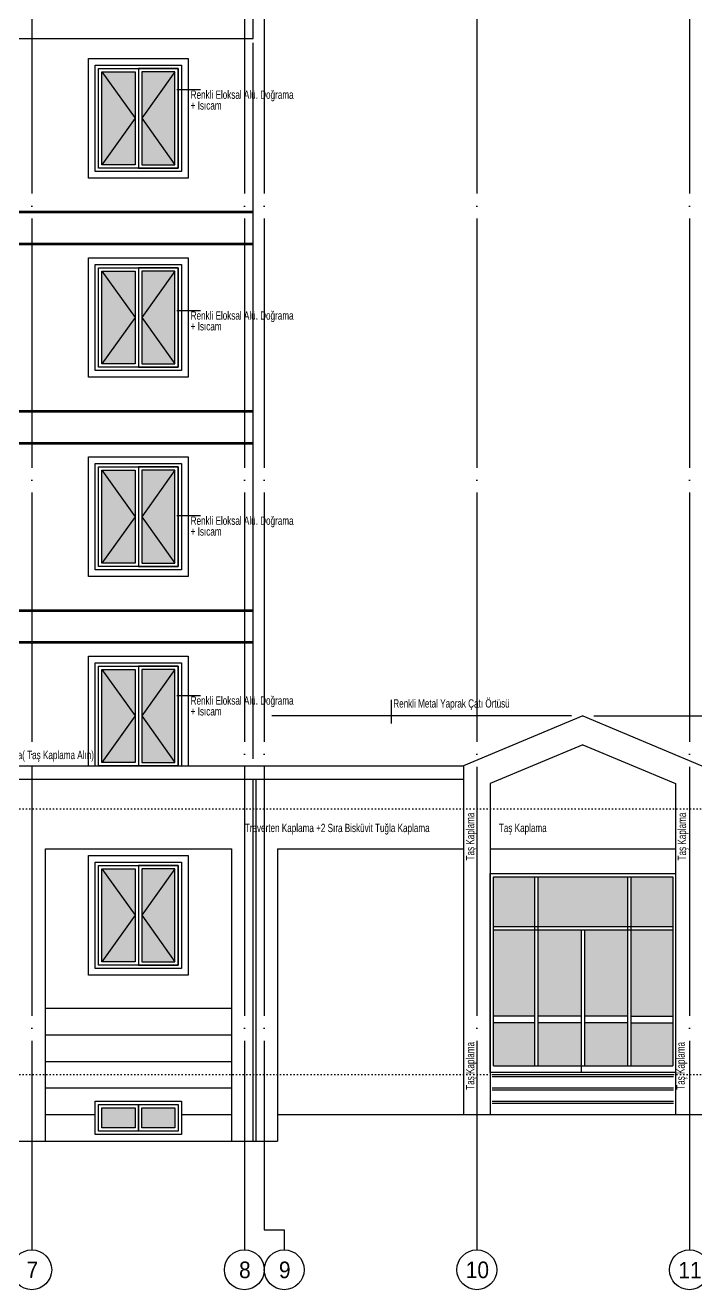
# Model space of a CAD drawing. Extents: x 460786 to 545292, y 30998 to 41694.
# Drawn here: x 538245 to 539254, y 38244 to 40148 of the extents above; entities that cross this region are included whole.
import ezdxf
from ezdxf.enums import TextEntityAlignment as Align

# ---------------------------------------------------------------- set-up
doc = ezdxf.new("R2010")
doc.units = 0
doc.header["$LTSCALE"] = 50
doc.header["$MEASUREMENT"] = 0
doc.linetypes.add('DASHDOT', pattern=[5.5, 5, -0.25, 0, -0.25])
doc.linetypes.add('DASHED', pattern=[0.1, 0, -0.1])
doc.layers.get('0').update_dxf_attribs({"linetype": 'CONTINUOUS'})
for name, color, linetype in [('A-Aks Balonu', 2, 'CONTINUOUS'), ('A-Aks Dikey', 12, 'DASHDOT'), ('A-Betonarme', 6, 'CONTINUOUS'), ('A-Cam', 160, 'CONTINUOUS'), ('A-Dash', 9, 'DASHED'), ('A-Gör 2', 40, 'CONTINUOUS'), ('A-Gör 3', 25, 'CONTINUOUS'), ('A-Gör 4', 75, 'CONTINUOUS'), ('A-Solid', 254, 'CONTINUOUS'), ('A-Yazı 1', 200, 'CONTINUOUS'), ('A-Yazı 2', 205, 'CONTINUOUS')]:
    doc.layers.add(name, color=color, linetype=linetype)
doc.styles.add('blkan', font='arial.ttf', dxfattribs={"width": 0.9, "height": 12.5})
doc.styles.get("Standard").update_dxf_attribs({"font": 'arial.ttf', "width": 0.9})

# ---------------------------------------------------------------- blocks, each defined once
blk = doc.blocks.new('aks')
blk.add_circle((-0.8, 38.6), 60)
at = {"width": 0.9}
blk.add_attdef('AKSNO', text='', height=50, dxfattribs=at).set_placement((-0.8, 38.6), align=Align.MIDDLE_CENTER)

msp = doc.modelspace()

# ---------------------------------------------------------------- hatches: boundary and pattern name
at = {"layer": 'A-Solid'}
h = msp.add_hatch(color=256, dxfattribs=at)
h.dxf.hatch_style = 1
h.paths.add_polyline_path([(538360.17, 39938.33), (538410.17, 39938.33), (538410.17, 40078.33), (538360.17, 40078.33)])
h.paths.add_polyline_path([(538420.17, 39938.33), (538470.17, 39938.33), (538470.17, 40078.33), (538420.17, 40078.33)])
h = msp.add_hatch(color=256, dxfattribs=at)
h.dxf.hatch_style = 1
h.paths.add_polyline_path([(538360.17, 39638.33), (538410.17, 39638.33), (538410.17, 39778.33), (538360.17, 39778.33)])
h.paths.add_polyline_path([(538420.17, 39638.33), (538470.17, 39638.33), (538470.17, 39778.33), (538420.17, 39778.33)])
h = msp.add_hatch(color=256, dxfattribs=at)
h.dxf.hatch_style = 1
h.paths.add_polyline_path([(538360.17, 39338.33), (538410.17, 39338.33), (538410.17, 39478.33), (538360.17, 39478.33)])
h.paths.add_polyline_path([(538420.17, 39338.33), (538470.17, 39338.33), (538470.17, 39478.33), (538420.17, 39478.33)])
h = msp.add_hatch(color=256, dxfattribs=at)
h.dxf.hatch_style = 1
h.paths.add_polyline_path([(538360.17, 39038.33), (538410.17, 39038.33), (538410.17, 39178.33), (538360.17, 39178.33)])
h.paths.add_polyline_path([(538420.17, 39038.33), (538470.17, 39038.33), (538470.17, 39178.33), (538420.17, 39178.33)])
h = msp.add_hatch(color=256, dxfattribs=at)
h.dxf.hatch_style = 1
h.paths.add_polyline_path([(538360.17, 38738.33), (538410.17, 38738.33), (538410.17, 38878.33), (538360.17, 38878.33)])
h.paths.add_polyline_path([(538420.17, 38738.33), (538470.17, 38738.33), (538470.17, 38878.33), (538420.17, 38878.33)])
h = msp.add_hatch(color=256, dxfattribs=at)
h.dxf.hatch_style = 1
h.paths.add_polyline_path([(539012.17, 38646.33), (538949.67, 38646.33), (538949.67, 38581.33), (539012.17, 38581.33)])
h.paths.add_polyline_path([(539082.17, 38646.33), (539017.17, 38646.33), (539017.17, 38581.33), (539082.17, 38581.33)])
h.paths.add_polyline_path([(539152.17, 38646.33), (539087.17, 38646.33), (539087.17, 38581.33), (539152.17, 38581.33)])
h.paths.add_polyline_path([(539219.67, 38646.33), (539157.17, 38646.33), (539157.17, 38581.33), (539219.67, 38581.33)])
h.paths.add_polyline_path([(539219.67, 38786.33), (539157.17, 38786.33), (539157.17, 38656.33), (539219.67, 38656.33)])
h.paths.add_polyline_path([(539152.17, 38786.33), (539087.17, 38786.33), (539087.17, 38656.33), (539152.17, 38656.33)])
h.paths.add_polyline_path([(539082.17, 38786.33), (539017.17, 38786.33), (539017.17, 38656.33), (539082.17, 38656.33)])
h.paths.add_polyline_path([(539012.17, 38786.33), (538949.67, 38786.33), (538949.67, 38656.33), (539012.17, 38656.33)])
h.paths.add_polyline_path([(539012.17, 38866.33), (538949.67, 38866.33), (538949.67, 38791.33), (539012.17, 38791.33)])
h.paths.add_polyline_path([(539152.17, 38866.33), (539017.17, 38866.33), (539017.17, 38791.33), (539152.17, 38791.33)])
h.paths.add_polyline_path([(539219.67, 38866.33), (539157.17, 38866.33), (539157.17, 38791.33), (539219.67, 38791.33)])
h = msp.add_hatch(color=256, dxfattribs=at)
h.dxf.hatch_style = 1
h.paths.add_polyline_path([(538410.17, 38518.33), (538360.17, 38518.33), (538360.17, 38488.33), (538410.17, 38488.33)])
h.paths.add_polyline_path([(538470.17, 38518.33), (538420.17, 38518.33), (538420.17, 38488.33), (538470.17, 38488.33)])

# ---------------------------------------------------------------- linework, layer by layer
at = {"layer": 'A-Aks Dikey', "ltscale": 1.5}
for p, q in [((538254.67, 40682.38), (538254.67, 38304.48)), ((538574.67, 40682.38), (538574.67, 38304.48)), ((538574.67, 40682.38), (538574.67, 38304.48)), ((538604.67, 40682.38), (538604.67, 38334.48)), ((538604.67, 40682.38), (538604.67, 38334.48)), ((538924.67, 40682.38), (538924.67, 38304.48)), ((539244.67, 40682.38), (539244.67, 38304.48)), ((538604.67, 38334.48), (538634.67, 38334.48)), ((538604.67, 38334.48), (538634.67, 38334.48)), ((538634.67, 38334.48), (538634.67, 38304.48)), ((538634.67, 38334.48), (538634.67, 38304.48))]:
    msp.add_line(p, q, dxfattribs=at)
at = {"layer": 'A-Betonarme'}
for p, q in [((538624.67, 38508.33), (539545.31, 38508.33)), ((538624.67, 38508.33), (538624.67, 38468.33)), ((536120.16, 38468.33), (538624.67, 38468.33))]:
    msp.add_line(p, q, dxfattribs=at)
at = {"layer": 'A-Cam'}
for p, q in [((538360.17, 40078.33), (538410.17, 40008.33)), ((538415.17, 40083.33), (538415.17, 39933.33)), ((538470.17, 40078.33), (538420.17, 40008.33)), ((538410.17, 40008.33), (538360.17, 39938.33)), ((538420.17, 40008.33), (538470.17, 39938.33)), ((538360.17, 39778.33), (538410.17, 39708.33)), ((538415.17, 39783.33), (538415.17, 39633.33)), ((538470.17, 39778.33), (538420.17, 39708.33)), ((538410.17, 39708.33), (538360.17, 39638.33)), ((538420.17, 39708.33), (538470.17, 39638.33)), ((538360.17, 39478.33), (538410.17, 39408.33)), ((538415.17, 39483.33), (538415.17, 39333.33)), ((538470.17, 39478.33), (538420.17, 39408.33)), ((538410.17, 39408.33), (538360.17, 39338.33)), ((538420.17, 39408.33), (538470.17, 39338.33)), ((538415.17, 39183.33), (538415.17, 39033.33)), ((538360.17, 39178.33), (538410.17, 39108.33)), ((538470.17, 39178.33), (538420.17, 39108.33)), ((538410.17, 39108.33), (538360.17, 39038.33)), ((538420.17, 39108.33), (538470.17, 39038.33)), ((538360.17, 38878.33), (538410.17, 38808.33)), ((538415.17, 38883.33), (538415.17, 38733.33)), ((538470.17, 38878.33), (538420.17, 38808.33)), ((538944.67, 38871.33), (539223.54, 38871.33)), ((538949.67, 38866.33), (539219.67, 38866.33)), ((539012.17, 38581.33), (539012.17, 38866.33)), ((539017.17, 38581.33), (539017.17, 38866.33)), ((539152.17, 38581.33), (539152.17, 38866.33)), ((539157.17, 38581.33), (539157.17, 38866.33)), ((538410.17, 38808.33), (538360.17, 38738.33)), ((538420.17, 38808.33), (538470.17, 38738.33)), ((538949.67, 38791.33), (539219.67, 38791.33)), ((538949.67, 38786.33), (539219.67, 38786.33)), ((539082.17, 38571.33), (539082.17, 38786.33)), ((539087.17, 38581.33), (539087.17, 38786.33)), ((539012.17, 38656.33), (538949.67, 38656.33)), ((539082.17, 38656.33), (539017.17, 38656.33)), ((539152.17, 38656.33), (539087.17, 38656.33)), ((539157.17, 38656.33), (539219.67, 38656.33)), ((539012.17, 38646.33), (538949.67, 38646.33)), ((539082.17, 38646.33), (539017.17, 38646.33)), ((539152.17, 38646.33), (539087.17, 38646.33)), ((539157.17, 38646.33), (539219.67, 38646.33)), ((538949.67, 38581.33), (539219.67, 38581.33))]:
    msp.add_line(p, q, dxfattribs=at)
for points in [[(538355.17, 40083.33), (538415.17, 40083.33), (538415.17, 39933.33), (538355.17, 39933.33)], [(538360.17, 40078.33), (538410.17, 40078.33), (538410.17, 39938.33), (538360.17, 39938.33)], [(538415.17, 39933.33), (538475.17, 39933.33), (538475.17, 40083.33), (538415.17, 40083.33)], [(538420.17, 39938.33), (538470.17, 39938.33), (538470.17, 40078.33), (538420.17, 40078.33)], [(538355.17, 39783.33), (538415.17, 39783.33), (538415.17, 39633.33), (538355.17, 39633.33)], [(538360.17, 39778.33), (538410.17, 39778.33), (538410.17, 39638.33), (538360.17, 39638.33)], [(538415.17, 39633.33), (538475.17, 39633.33), (538475.17, 39783.33), (538415.17, 39783.33)], [(538420.17, 39638.33), (538470.17, 39638.33), (538470.17, 39778.33), (538420.17, 39778.33)], [(538355.17, 39483.33), (538415.17, 39483.33), (538415.17, 39333.33), (538355.17, 39333.33)], [(538360.17, 39478.33), (538410.17, 39478.33), (538410.17, 39338.33), (538360.17, 39338.33)], [(538415.17, 39333.33), (538475.17, 39333.33), (538475.17, 39483.33), (538415.17, 39483.33)], [(538420.17, 39338.33), (538470.17, 39338.33), (538470.17, 39478.33), (538420.17, 39478.33)], [(538355.17, 39183.33), (538415.17, 39183.33), (538415.17, 39033.33), (538355.17, 39033.33)], [(538415.17, 39033.33), (538475.17, 39033.33), (538475.17, 39183.33), (538415.17, 39183.33)], [(538360.17, 39178.33), (538410.17, 39178.33), (538410.17, 39038.33), (538360.17, 39038.33)], [(538420.17, 39038.33), (538470.17, 39038.33), (538470.17, 39178.33), (538420.17, 39178.33)], [(538355.17, 38883.33), (538415.17, 38883.33), (538415.17, 38733.33), (538355.17, 38733.33)], [(538360.17, 38878.33), (538410.17, 38878.33), (538410.17, 38738.33), (538360.17, 38738.33)], [(538415.17, 38733.33), (538475.17, 38733.33), (538475.17, 38883.33), (538415.17, 38883.33)], [(538420.17, 38738.33), (538470.17, 38738.33), (538470.17, 38878.33), (538420.17, 38878.33)]]:
    msp.add_lwpolyline(points, close=True, dxfattribs=at)
for points in [[(539223.54, 38571.33), (538944.67, 38571.33), (538944.67, 38871.33), (539223.54, 38871.33)], [(538949.67, 38581.33), (538949.67, 38866.33), (539219.67, 38866.33), (539219.67, 38581.33)], [(538415.17, 38483.33), (538355.17, 38483.33), (538355.17, 38523.33), (538415.17, 38523.33), (538415.17, 38483.33)], [(538415.17, 38523.33), (538475.17, 38523.33), (538475.17, 38483.33), (538415.17, 38483.33), (538415.17, 38523.33)]]:
    msp.add_lwpolyline(points, dxfattribs=at)
at = {"layer": 'A-Dash'}
for p, q in [((536385.17, 39868.33), (538588.17, 39868.33)), ((538010.17, 39868.33), (538588.17, 39868.33)), ((536385.17, 39568.33), (538588.17, 39568.33)), ((538010.17, 39568.33), (538588.17, 39568.33)), ((536385.17, 39268.33), (538588.17, 39268.33)), ((538010.17, 39268.33), (538588.17, 39268.33)), ((536385.17, 38968.33), (544820.85, 38968.33)), ((536385.17, 38568.33), (539541.51, 38568.33))]:
    msp.add_line(p, q, dxfattribs=at)
at = {"layer": 'A-Gör 2'}
for p, q in [((538588.17, 40128.33), (538588.17, 40358.33)), ((537308.17, 40128.33), (538588.17, 40128.33)), ((538588.17, 39044.02), (538588.17, 40121.66)), ((539084.1, 39108.33), (538904.67, 39033.33)), ((539084.1, 39108.33), (539263.54, 39033.33)), ((539084.1, 39064.98), (538944.67, 39006.7)), ((539084.1, 39064.98), (539223.54, 39006.7)), ((537575.17, 39033.33), (538904.67, 39033.33)), ((538904.67, 39033.33), (538904.67, 38508.33)), ((537575.17, 39013.33), (538904.67, 39013.33)), ((538588.17, 38468.33), (538588.17, 39013.33)), ((538592.67, 38468.33), (538592.67, 39013.33)), ((538944.67, 39006.7), (538944.67, 38508.33)), ((539223.54, 39006.7), (539223.54, 38508.33)), ((538275.17, 38468.33), (538275.17, 38908.33)), ((538275.17, 38908.33), (538555.67, 38908.33)), ((538555.67, 38468.33), (538555.67, 38908.33)), ((538624.67, 38908.33), (538904.67, 38908.33)), ((538624.67, 38908.33), (538624.67, 38468.33)), ((538944.67, 38908.33), (539223.54, 38908.33))]:
    msp.add_line(p, q, dxfattribs=at)
for points in [[(538340.17, 40098.33), (538490.17, 40098.33), (538490.17, 39918.33), (538340.17, 39918.33)], [(538350.17, 40088.33), (538480.17, 40088.33), (538480.17, 39928.33), (538350.17, 39928.33)], [(538340.17, 39798.33), (538490.17, 39798.33), (538490.17, 39618.33), (538340.17, 39618.33)], [(538350.17, 39788.33), (538480.17, 39788.33), (538480.17, 39628.33), (538350.17, 39628.33)], [(538340.17, 39498.33), (538490.17, 39498.33), (538490.17, 39318.33), (538340.17, 39318.33)], [(538350.17, 39488.33), (538480.17, 39488.33), (538480.17, 39328.33), (538350.17, 39328.33)], [(538340.17, 38898.33), (538490.17, 38898.33), (538490.17, 38718.33), (538340.17, 38718.33)], [(538350.17, 38888.33), (538480.17, 38888.33), (538480.17, 38728.33), (538350.17, 38728.33)], [(538350.17, 38528.33), (538480.17, 38528.33), (538480.17, 38478.33), (538350.17, 38478.33)]]:
    msp.add_lwpolyline(points, close=True, dxfattribs=at)
for points in [[(538340.17, 39033.33), (538340.17, 39198.33), (538490.17, 39198.33), (538490.17, 39033.33)], [(538350.17, 39033.33), (538350.17, 39188.33), (538480.17, 39188.33), (538480.17, 39033.33)]]:
    msp.add_lwpolyline(points, dxfattribs=at)
at = {"layer": 'A-Gör 3'}
for p, q in [((538947.51, 38568.33), (539220.5, 38568.33)), ((538947.51, 38565.33), (539220.5, 38565.33)), ((538947.51, 38548.33), (539220.5, 38548.33)), ((538947.51, 38545.33), (539220.5, 38545.33)), ((538947.51, 38528.33), (539220.5, 38528.33)), ((538947.51, 38525.33), (539220.5, 38525.33))]:
    msp.add_line(p, q, dxfattribs=at)
for points in [[(538410.17, 38488.33), (538360.17, 38488.33), (538360.17, 38518.33), (538410.17, 38518.33)], [(538420.17, 38518.33), (538470.17, 38518.33), (538470.17, 38488.33), (538420.17, 38488.33)]]:
    msp.add_lwpolyline(points, close=True, dxfattribs=at)
at = {"layer": 'A-Gör 4'}
for p, q in [((537308.17, 39868.33), (538588.17, 39868.33)), ((537308.17, 39868.33), (538588.17, 39868.33)), ((537308.17, 39866.33), (538588.17, 39866.33)), ((537308.17, 39820.33), (538588.17, 39820.33)), ((537308.17, 39818.33), (538588.17, 39818.33)), ((537308.17, 39568.33), (538588.17, 39568.33)), ((537308.17, 39568.33), (538588.17, 39568.33)), ((537308.17, 39566.33), (538588.17, 39566.33)), ((537308.17, 39520.33), (538588.17, 39520.33)), ((537308.17, 39518.33), (538588.17, 39518.33)), ((537308.17, 39268.33), (538588.17, 39268.33)), ((537308.17, 39268.33), (538588.17, 39268.33)), ((537308.17, 39266.33), (538588.17, 39266.33)), ((537308.17, 39220.33), (538588.17, 39220.33)), ((537308.17, 39218.33), (538588.17, 39218.33)), ((539067.25, 39108.33), (538616.24, 39108.33)), ((539100.96, 39108.33), (539564.67, 39108.33)), ((538275.17, 38668.33), (538555.67, 38668.33)), ((538275.17, 38628.33), (538555.67, 38628.33)), ((538275.17, 38588.33), (538555.67, 38588.33)), ((538275.17, 38548.33), (538555.67, 38548.33)), ((538275.17, 38508.33), (538350.17, 38508.33)), ((538480.17, 38508.33), (538555.67, 38508.33))]:
    msp.add_line(p, q, dxfattribs=at)
at = {"layer": 'A-Solid'}
for points in [[(538355.17, 40083.33), (538475.17, 40083.33), (538475.17, 39933.33), (538355.17, 39933.33)], [(538355.17, 39783.33), (538475.17, 39783.33), (538475.17, 39633.33), (538355.17, 39633.33)], [(538355.17, 39483.33), (538475.17, 39483.33), (538475.17, 39333.33), (538355.17, 39333.33)], [(538355.17, 39183.33), (538475.17, 39183.33), (538475.17, 39033.33), (538355.17, 39033.33)], [(538355.17, 38883.33), (538475.17, 38883.33), (538475.17, 38733.33), (538355.17, 38733.33)]]:
    msp.add_lwpolyline(points, close=True, dxfattribs=at)
at = {"layer": 'A-Yazı 2'}
for p, q in [((538508.75, 40051.11), (538472.87, 40051.11)), ((538508.75, 39718.6), (538472.87, 39718.6)), ((538508.75, 39409.67), (538472.87, 39409.67)), ((538508.75, 39138.84), (538472.87, 39138.84)), ((538795.76, 39132.71), (538795.76, 39096.83))]:
    msp.add_line(p, q, dxfattribs=at)

# ---------------------------------------------------------------- block references
at = {"layer": 'A-Aks Balonu'}
ref = msp.add_blockref('aks', (538254.26, 38293.79), dxfattribs=dict(at, xscale=0.5, yscale=0.5, zscale=0.5, rotation=180))
ref.add_attrib('AKSNO', '7', dxfattribs={"layer": '0', "height": 25, "width": 0.9}).set_placement((538255.47, 38274.37), align=Align.MIDDLE_CENTER)
ref = msp.add_blockref('aks', (538574.26, 38293.79), dxfattribs=dict(at, xscale=0.5, yscale=0.5, zscale=0.5, rotation=180))
ref.add_attrib('AKSNO', '8', dxfattribs={"layer": '0', "height": 25, "width": 0.9}).set_placement((538575.47, 38274.37), align=Align.MIDDLE_CENTER)
ref = msp.add_blockref('aks', (538574.26, 38293.79), dxfattribs=dict(at, xscale=0.5, yscale=0.5, zscale=0.5, rotation=180))
ref.add_attrib('AKSNO', '8', dxfattribs={"layer": '0', "height": 25, "width": 0.9}).set_placement((538575.47, 38274.37), align=Align.MIDDLE_CENTER)
ref = msp.add_blockref('aks', (538634.26, 38293.79), dxfattribs=dict(at, xscale=0.5, yscale=0.5, zscale=0.5, rotation=180))
ref.add_attrib('AKSNO', '9', dxfattribs={"layer": '0', "height": 25, "width": 0.9}).set_placement((538635.47, 38274.37), align=Align.MIDDLE_CENTER)
ref = msp.add_blockref('aks', (538634.26, 38293.79), dxfattribs=dict(at, xscale=0.5, yscale=0.5, zscale=0.5, rotation=180))
ref.add_attrib('AKSNO', '9', dxfattribs={"layer": '0', "height": 25, "width": 0.9}).set_placement((538635.47, 38274.37), align=Align.MIDDLE_CENTER)
ref = msp.add_blockref('aks', (538924.25, 38293.79), dxfattribs=dict(at, xscale=0.5, yscale=0.5, zscale=0.5, rotation=180))
ref.add_attrib('AKSNO', '10', dxfattribs={"layer": '0', "height": 25, "width": 0.9}).set_placement((538925.47, 38274.37), align=Align.MIDDLE_CENTER)
ref = msp.add_blockref('aks', (539244.25, 38293.79), dxfattribs=dict(at, xscale=0.5, yscale=0.5, zscale=0.5, rotation=180))
ref.add_attrib('AKSNO', '11', dxfattribs={"layer": '0', "height": 25, "width": 0.9}).set_placement((539245.47, 38273.95), align=Align.MIDDLE_CENTER)

# ---------------------------------------------------------------- texts
at = {"layer": 'A-Yazı 1', "style": 'blkan', "width": 0.7}
for p in [(538920.84, 38890.86), (539239.6, 38890.86), (538920.84, 38545.49), (539237.64, 38545.49)]:
    msp.add_text('Taş Kaplama', height=12.5, rotation=90, dxfattribs=at).set_placement(p)
for s, p in [('Traverten Kaplama +2 Sıra Bisküvit Tuğla Kaplama', (538575.36, 38933.52)), ('Taş Kaplama', (538957.82, 38933.52))]:
    msp.add_text(s, height=12.5, dxfattribs=at).set_placement(p)
at = {"layer": 'A-Yazı 2', "style": 'blkan', "width": 0.7}
for s, p in [('Renkli Eloksal Alü. Doğrama', (538493.9, 40037.6)), ('+ Isıcam', (538493.9, 40021.37)), ('Renkli Eloksal Alü. Doğrama', (538493.9, 39705.09)), ('+ Isıcam', (538493.9, 39688.86)), ('Renkli Eloksal Alü. Doğrama', (538493.9, 39396.16)), ('+ Isıcam', (538493.9, 39379.93)), ('Renkli Eloksal Alü. Doğrama', (538493.9, 39125.33)), ('Renkli Metal Yaprak Çatı Örtüsü', (538798.85, 39120.97)), ('+ Isıcam', (538493.9, 39109.1)), (' Harpuşta( Taş Kaplama Alın)', (538187.29, 39043.38))]:
    msp.add_text(s, height=12.5, dxfattribs=at).set_placement(p)

doc.saveas('drawing.dxf')
